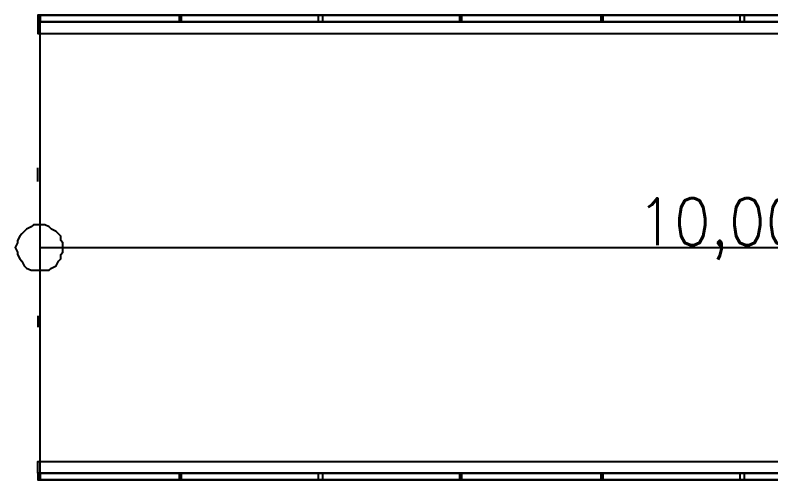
# Model space of a CAD drawing. Header units: millimetres. Extents: x 0 to 420, y 0 to 297.
# Drawn here: x 90.72 to 104.76, y 235.71 to 244.35 of the extents above; entities that cross this region are included whole.
import ezdxf

# ---------------------------------------------------------------- set-up
doc = ezdxf.new("R2010")
doc.units = ezdxf.units.MM
doc.layers.get('0').update_dxf_attribs({"linetype": 'CONTINUOUS'})
doc.styles.get("Standard").update_dxf_attribs({"font": 'STANDARD'})

msp = doc.modelspace()

# ---------------------------------------------------------------- linework, layer by layer
at = {"color": 0, "true_color": 0x000007}
for points in [[(91.186, 244.348), (91.143667, 244.348), (91.143667, 244.305667), (91.143667, 244.263333), (91.143667, 244.221), (91.186, 244.221), (91.186, 244.263333), (91.186, 244.305667)], [(117.263333, 244.221), (91.186, 244.221), (91.186, 244.348), (117.263333, 244.348), (117.263333, 244.221), (91.186, 244.221), (91.186, 244.348), (117.263333, 244.348), (117.263333, 244.221), (91.186, 244.221), (91.186, 244.348), (117.263333, 244.348), (117.263333, 244.221), (91.186, 244.221), (91.186, 244.348), (117.263333, 244.348), (117.263333, 244.221), (117.263333, 244.348), (91.186, 244.348), (91.186, 244.221)], [(93.810667, 244.221), (93.810667, 244.348), (93.768333, 244.348), (93.768333, 244.221)], [(96.435333, 244.221), (96.435333, 244.348), (96.350667, 244.348), (96.350667, 244.221)], [(99.017667, 244.221), (99.017667, 244.348), (98.975333, 244.348), (98.975333, 244.221)], [(101.642333, 244.221), (101.642333, 244.348), (101.6, 244.348), (101.6, 244.221)], [(104.267, 244.221), (104.267, 244.348), (104.182333, 244.348), (104.182333, 244.221)], [(117.263333, 244.136333), (117.263333, 244.221), (91.143667, 244.221), (91.143667, 244.009333), (117.263333, 244.009333)], [(91.609333, 240.03), (91.609333, 240.114667), (91.567, 240.157), (91.567, 240.241667), (91.524667, 240.284), (91.482333, 240.326333), (91.397667, 240.368667), (91.355333, 240.411), (91.270667, 240.453333), (91.228333, 240.453333), (91.143667, 240.453333), (91.059, 240.453333), (91.016667, 240.411), (90.932, 240.368667), (90.889667, 240.326333), (90.847333, 240.284), (90.805, 240.241667), (90.762667, 240.157), (90.762667, 240.114667), (90.720333, 240.03), (90.762667, 239.945333), (90.762667, 239.903), (90.805, 239.818333), (90.847333, 239.776), (90.889667, 239.691333), (90.932, 239.649), (91.016667, 239.606667), (91.059, 239.606667), (91.143667, 239.606667), (91.228333, 239.606667), (91.270667, 239.606667), (91.355333, 239.606667), (91.397667, 239.649), (91.482333, 239.691333), (91.524667, 239.776), (91.567, 239.818333), (91.567, 239.903), (91.609333, 239.945333)], [(117.263333, 235.923667), (117.263333, 235.839), (91.143667, 235.839), (91.143667, 236.050667), (117.263333, 236.050667)], [(91.186, 235.839), (91.143667, 235.839), (91.143667, 235.796667), (91.143667, 235.754333), (91.143667, 235.712), (91.186, 235.712), (91.186, 235.754333), (91.186, 235.796667)], [(117.263333, 235.712), (91.186, 235.712), (91.186, 235.839), (117.263333, 235.839), (117.263333, 235.712), (91.186, 235.712), (91.186, 235.839), (117.263333, 235.839), (117.263333, 235.712), (91.186, 235.712), (91.186, 235.839), (117.263333, 235.839), (117.263333, 235.712), (91.186, 235.712), (91.186, 235.839), (117.263333, 235.839), (117.263333, 235.712), (117.263333, 235.839), (91.186, 235.839), (91.186, 235.712)], [(93.810667, 235.712), (93.810667, 235.839), (93.768333, 235.839), (93.768333, 235.712)], [(96.435333, 235.712), (96.435333, 235.839), (96.350667, 235.839), (96.350667, 235.712)], [(99.017667, 235.712), (99.017667, 235.839), (98.975333, 235.839), (98.975333, 235.712)], [(101.642333, 235.712), (101.642333, 235.839), (101.6, 235.839), (101.6, 235.712)], [(104.267, 235.712), (104.267, 235.839), (104.182333, 235.839), (104.182333, 235.712)]]:
    msp.add_lwpolyline(points, close=True, dxfattribs=at)
for points in [[(91.186, 235.839), (91.186, 244.221)], [(91.186, 235.839), (117.263333, 235.839), (117.263333, 244.221), (91.186, 244.221)], [(99.652667, 244.221), (99.864333, 244.221)], [(91.143667, 241.257667), (91.143667, 241.511667)], [(91.186, 240.03), (117.263333, 240.03), (113.284, 235.839)], [(91.143667, 238.76), (91.143667, 238.548333)], [(99.864333, 235.839), (99.737333, 235.839), (99.652667, 235.839)]]:
    msp.add_lwpolyline(points, dxfattribs=at)

# ---------------------------------------------------------------- texts
at = {"color": 0, "true_color": 0x000007, "insert": (102.277332, 240.944364), "char_height": 0.872032, "width": 4.28749084, "attachment_point": 1}
msp.add_mtext('10,00 %', dxfattribs=at)

doc.saveas('drawing.dxf')
